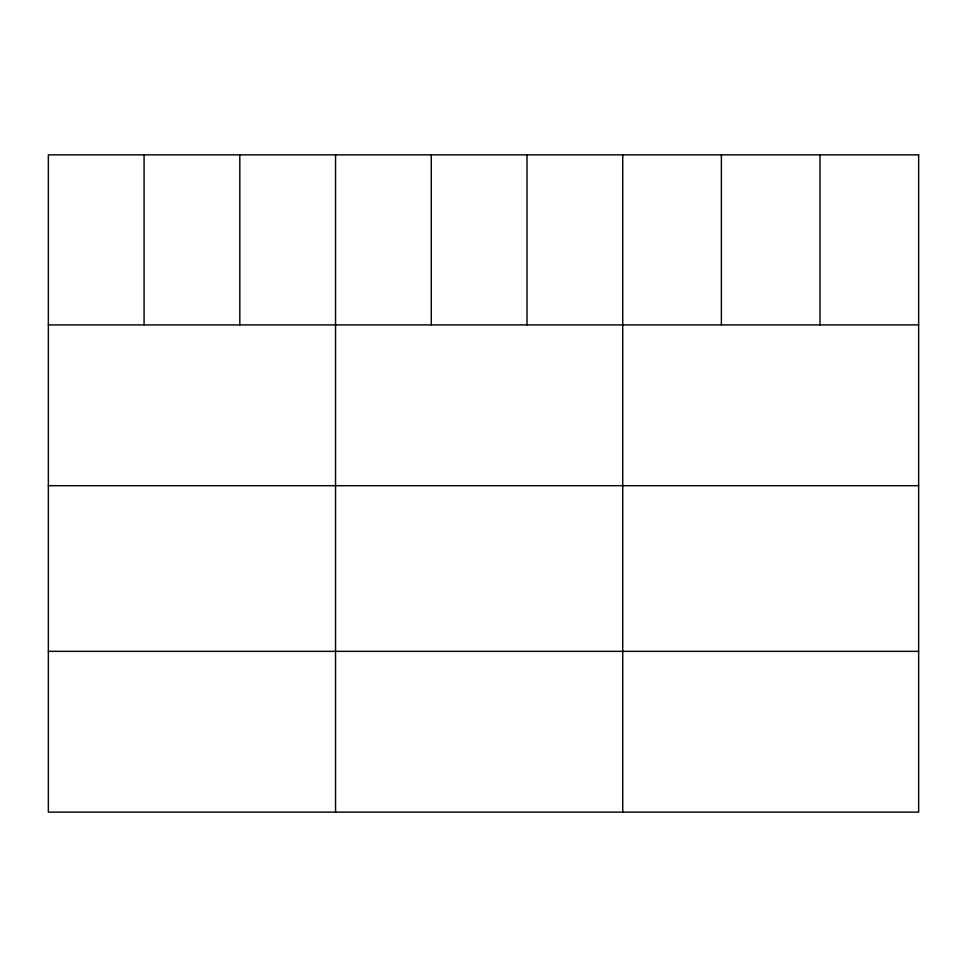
<?xml version="1.0" encoding="UTF-8"?>
<svg xmlns="http://www.w3.org/2000/svg" width="967" height="967" viewBox="0 0 967 967"><rect width="100%" height="100%" fill="white"/><g stroke="black" fill="none" stroke-linecap="round" stroke-linejoin="round"><path stroke-width="1.45" d="M48.35 324.9L918.65 324.9M48.35 485.688L918.65 485.688M48.35 651.347L918.65 651.347M820.016 154.865L820.016 324.9M721.382 154.865L721.382 324.9M622.748 154.865L622.748 812.135M527.015 154.865L527.015 324.9M431.282 154.865L431.282 324.9M335.549 154.865L335.549 812.135M239.816 154.865L239.816 324.9M144.083 154.865L144.083 324.9M918.65 154.865L48.35 154.865L48.35 812.135L918.65 812.135L918.65 154.865"/></g></svg>
